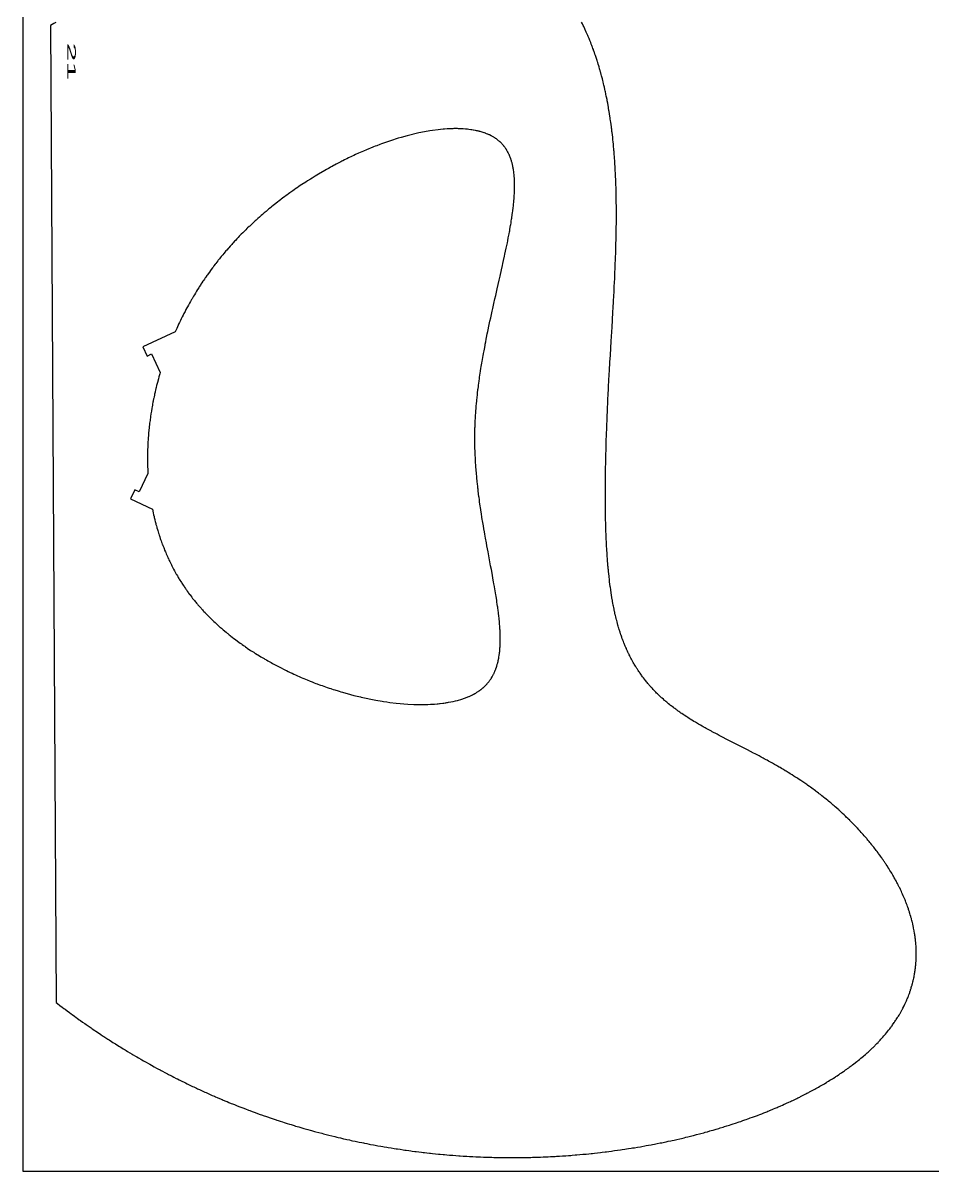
# Model space of a CAD drawing. Header units: metres. Extents: x 525 to 650, y -2 to 248.
# Drawn here: x 525.2 to 578.8, y -2.4 to 65.2 of the extents above; entities that cross this region are included whole.
import ezdxf

# ---------------------------------------------------------------- set-up
doc = ezdxf.new("R2010")
doc.units = ezdxf.units.M
doc.header["$MEASUREMENT"] = 0
doc.layers.add('1', color=7, linetype='Continuous', lineweight=0)
doc.styles.add('Style-ENGINEERING', font='ENGINEERING.shx')

msp = doc.modelspace()

# ---------------------------------------------------------------- linework, layer by layer
at = {"flags": 128}
for points in [[(650.1547, -2.443354), (650.1547, 247.556646), (525.1547, 247.556646), (525.1547, -2.443354), (650.1547, -2.443354)], [(527.086598, 65.254882), (526.980585, 65.191382), (526.768794, 65.063861), (527.119891, 7.484796)], [(527.119891, 7.484796), (527.190443, 7.430274), (527.331803, 7.32171), (527.473504, 7.213785), (527.568161, 7.14219), (527.631349, 7.094617), (527.757928, 6.999849), (527.900649, 6.893838), (527.995985, 6.823517), (528.059626, 6.776794), (528.18711, 6.683724), (528.282898, 6.614251), (528.346841, 6.568092), (528.474927, 6.476152), (528.53907, 6.430369), (528.667556, 6.33918), (528.79631, 6.248492), (528.882294, 6.18831), (528.939682, 6.148313), (529.054617, 6.068614), (529.163909, 5.993328), (529.236877, 5.943334), (529.383063, 5.843821), (529.456283, 5.794301), (529.602975, 5.695734), (529.750003, 5.597798), (529.848208, 5.532857), (529.913762, 5.489719), (530.045067, 5.403817), (530.156063, 5.331723), (530.230165, 5.283857), (530.37862, 5.188598), (530.452974, 5.141205), (530.601933, 5.046889), (530.751227, 4.953203), (530.850943, 4.891094), (530.917503, 4.849844), (531.050822, 4.767716), (531.169549, 4.695129), (531.228992, 4.658983), (531.318253, 4.604948), (531.452366, 4.524309), (531.586743, 4.444166), (531.654031, 4.404281), (531.788806, 4.324884), (531.856293, 4.285371), (531.957647, 4.226335), (532.093018, 4.148054), (532.160802, 4.1091), (532.262603, 4.050902), (532.415584, 3.964128), (532.551849, 3.887524), (532.620081, 3.849408), (532.722552, 3.792467), (532.876539, 3.70758), (533.030861, 3.623321), (533.108148, 3.581427), (533.230451, 3.515546), (533.291681, 3.482752), (533.383624, 3.433746), (533.52176, 3.360651), (533.660161, 3.288053), (533.729462, 3.251941), (533.868261, 3.18009), (533.937761, 3.144352), (534.042134, 3.090978), (534.181532, 3.020248), (534.25133, 2.985071), (534.356153, 2.932538), (534.513667, 2.854265), (534.653963, 2.78522), (534.724211, 2.750885), (534.829707, 2.699616), (534.988233, 2.62324), (535.147097, 2.547497), (535.226655, 2.509863), (535.368301, 2.44335), (535.439224, 2.410281), (535.545734, 2.360912), (535.705781, 2.287389), (535.866167, 2.2145), (535.946487, 2.178294), (536.107381, 2.106359), (536.187955, 2.070631), (536.308976, 2.017336), (536.436679, 1.961579), (536.500609, 1.933849), (536.596605, 1.892442), (536.740823, 1.830751), (536.88531, 1.769566), (536.957655, 1.739163), (537.102547, 1.678737), (537.175095, 1.648714), (537.284043, 1.603917), (537.429543, 1.544631), (537.502395, 1.515179), (537.6118, 1.471239), (537.776193, 1.405865), (537.922609, 1.348297), (537.995919, 1.319704), (538.106012, 1.277053), (538.271438, 1.213616), (538.437209, 1.150826), (538.520224, 1.119673), (538.655693, 1.069254), (538.723514, 1.044206), (538.825353, 1.006836), (538.978354, 0.951237), (539.131647, 0.896185), (539.208403, 0.868864), (539.362134, 0.814634), (539.43911, 0.787725), (539.554711, 0.74762), (539.709102, 0.694627), (539.786408, 0.668337), (539.902505, 0.629161), (540.076961, 0.57098), (540.112689, 0.559166), (540.180195, 0.536939), (540.315259, 0.492835), (540.450395, 0.449198), (540.540525, 0.420365), (540.720879, 0.363321), (540.856228, 0.32108), (540.9465, 0.293177), (541.127138, 0.237988), (541.217504, 0.210702), (541.39833, 0.156745), (541.579282, 0.103606), (541.699986, 0.068634), (541.780486, 0.045521), (541.941561, -0.000223), (542.069543, -0.036091), (542.154899, -0.059778), (542.325693, -0.106614), (542.411132, -0.129763), (542.582091, -0.175524), (542.753161, -0.22057), (542.867267, -0.250203), (542.943366, -0.269783), (543.095627, -0.30852), (543.181311, -0.330063), (543.352762, -0.372615), (543.524322, -0.414458), (543.638756, -0.441959), (543.715072, -0.460119), (543.867768, -0.496018), (544.039653, -0.535737), (544.154303, -0.561825), (544.230763, -0.579042), (544.383747, -0.61306), (544.498541, -0.638208), (544.575097, -0.6548), (544.728273, -0.687567), (544.804893, -0.703742), (544.958196, -0.735678), (545.111584, -0.76706), (545.21389, -0.787674), (545.282115, -0.801281), (545.418614, -0.828167), (545.548244, -0.853284), (545.634697, -0.869811), (545.807683, -0.902342), (545.894216, -0.918347), (546.067363, -0.949834), (546.240616, -0.980626), (546.356177, -1.000768), (546.433244, -1.014025), (546.587441, -1.040127), (546.674213, -1.054568), (546.847838, -1.082932), (547.021569, -1.110603), (547.137449, -1.128665), (547.214728, -1.140536), (547.36935, -1.163868), (547.543399, -1.189463), (547.65949, -1.206142), (547.736911, -1.217091), (547.891815, -1.238579), (548.008047, -1.254337), (548.085562, -1.264672), (548.240654, -1.284933), (548.318231, -1.294859), (548.473448, -1.314302), (548.628749, -1.3332), (548.732329, -1.345497), (548.801403, -1.35356), (548.9396, -1.369364), (549.095151, -1.38663), (549.172957, -1.395059), (549.289706, -1.407448), (549.464918, -1.425456), (549.640235, -1.442776), (549.727933, -1.451178), (549.903408, -1.467465), (549.991185, -1.475351), (550.1229, -1.486856), (550.279084, -1.49999), (550.357207, -1.506353), (550.357207, -1.506353), (550.474431, -1.515642), (550.650355, -1.529001), (550.826384, -1.541671), (550.914438, -1.547747), (551.090626, -1.559381), (551.17876, -1.56494), (551.31101, -1.572954), (551.467828, -1.581949), (551.546268, -1.586242), (551.663968, -1.592425), (551.840606, -1.601123), (552.017349, -1.609129), (552.105761, -1.612873), (552.282664, -1.619839), (552.371155, -1.623062), (552.503942, -1.627572), (552.681084, -1.632977), (552.769695, -1.635419), (552.902662, -1.638755), (553.102224, -1.643025), (553.301922, -1.646412), (553.401821, -1.647774), (553.601722, -1.649833), (553.701724, -1.650531), (553.85179, -1.65116), (554.051997, -1.651223), (554.152152, -1.65092), (554.302449, -1.650049), (554.452823, -1.648676), (554.528038, -1.647801), (554.546845, -1.647562), (554.720214, -1.644996), (554.835723, -1.642916), (554.912699, -1.641365), (555.066575, -1.637871), (555.181917, -1.634907), (555.258781, -1.632768), (555.412434, -1.628098), (555.489224, -1.625567), (555.642729, -1.620115), (555.796135, -1.614143), (555.898352, -1.609873), (555.966472, -1.606897), (556.102653, -1.60064), (556.235478, -1.594138), (556.323988, -1.589587), (556.500907, -1.579965), (556.589318, -1.574895), (556.766041, -1.564236), (556.942634, -1.552885), (557.060289, -1.544935), (557.138694, -1.539464), (557.295426, -1.528114), (557.427588, -1.518113), (557.515655, -1.51123), (557.691692, -1.496948), (557.779662, -1.489549), (557.955502, -1.474233), (558.131213, -1.458227), (558.24828, -1.447174), (558.326293, -1.439635), (558.482241, -1.424149), (558.638086, -1.408118), (558.71597, -1.399898), (558.832748, -1.387313), (559.007805, -1.36786), (559.182731, -1.347716), (559.270144, -1.337384), (559.444874, -1.316203), (559.532189, -1.305352), (559.663101, -1.288752), (559.81816, -1.268573), (559.895651, -1.258277), (560.011838, -1.242577), (560.186008, -1.218446), (560.360047, -1.193618), (560.447016, -1.180942), (560.620856, -1.155066), (560.707726, -1.141865), (560.837969, -1.121735), (560.992234, -1.097366), (561.069327, -1.084973), (561.184918, -1.066122), (561.358191, -1.037257), (561.53133, -1.007682), (561.617849, -0.992629), (561.790786, -0.961987), (561.877204, -0.946398), (562.006767, -0.92268), (562.160224, -0.894046), (562.236912, -0.879516), (562.351893, -0.857453), (562.524251, -0.823756), (562.696471, -0.789331), (562.782529, -0.771845), (562.954541, -0.736322), (563.040495, -0.718285), (563.16936, -0.690884), (563.321987, -0.657869), (563.398259, -0.641141), (563.512614, -0.615772), (563.684028, -0.577094), (563.855299, -0.537661), (563.940881, -0.51766), (564.111935, -0.477086), (564.197408, -0.456512), (564.32555, -0.425289), (564.477314, -0.387721), (564.553152, -0.368706), (564.666855, -0.339894), (564.837284, -0.296019), (565.007563, -0.251349), (565.092645, -0.228714), (565.262696, -0.18284), (565.347663, -0.159598), (565.475042, -0.124353), (565.625896, -0.081982), (565.701277, -0.060551), (565.814289, -0.028096), (565.983675, 0.021287), (566.1529, 0.071518), (566.237451, 0.096955), (566.406432, 0.148477), (566.49086, 0.174564), (566.617425, 0.214105), (566.786031, 0.267601), (566.870271, 0.294683), (566.996551, 0.335728), (567.122734, 0.377284), (567.185789, 0.398255), (567.297826, 0.435856), (567.353815, 0.454812), (567.437763, 0.483439), (567.5636, 0.526821), (567.689336, 0.570736), (567.752165, 0.592896), (567.863799, 0.632625), (567.919586, 0.652651), (568.003226, 0.682895), (568.1286, 0.728721), (568.253868, 0.775107), (568.316461, 0.798512), (568.42304, 0.838715), (568.4763, 0.858972), (568.556153, 0.889555), (568.675847, 0.935876), (568.795439, 0.982738), (568.855196, 1.006374), (568.974632, 1.05406), (569.034311, 1.078112), (569.12378, 1.114453), (569.141277, 1.1216), (569.290795, 1.183211), (569.36538, 1.21431), (569.47704, 1.261328), (569.588435, 1.308794), (569.644032, 1.332695), (569.755026, 1.380839), (569.810422, 1.405083), (569.893388, 1.441663), (570.003769, 1.490842), (570.058857, 1.515606), (570.141359, 1.552972), (570.264817, 1.609519), (570.372577, 1.659504), (570.426354, 1.684671), (570.506889, 1.722641), (570.627397, 1.780096), (570.747547, 1.838156), (570.807487, 1.867415), (570.913822, 1.919812), (570.96688, 1.946194), (571.04633, 1.986001), (571.165194, 2.046237), (571.283679, 2.107114), (571.342778, 2.137795), (571.447605, 2.192743), (571.499902, 2.220413), (571.578203, 2.262164), (571.695322, 2.325352), (571.812037, 2.389223), (571.870242, 2.421417), (571.973462, 2.479083), (572.024948, 2.508125), (572.102021, 2.551953), (572.217274, 2.618297), (572.332094, 2.685375), (572.389339, 2.719193), (572.490833, 2.779779), (572.541446, 2.810298), (572.617196, 2.856363), (572.692742, 2.902775), (572.730437, 2.926113), (572.805669, 2.973055), (572.843206, 2.99666), (572.899411, 3.032237), (572.999031, 3.095992), (573.048696, 3.128116), (573.048696, 3.128116), (573.123007, 3.176616), (573.197093, 3.225496), (573.234051, 3.250082), (573.307793, 3.299544), (573.344576, 3.324423), (573.399641, 3.361929), (573.497204, 3.429166), (573.545823, 3.463057), (573.618548, 3.514241), (573.691023, 3.565848), (573.727165, 3.591812), (573.799258, 3.644065), (573.835207, 3.670356), (573.889008, 3.71), (573.952579, 3.757312), (573.984285, 3.781102), (574.031744, 3.816958), (574.102703, 3.871128), (574.173383, 3.925771), (574.208617, 3.953271), (574.278871, 4.008636), (574.313888, 4.036502), (574.366278, 4.078534), (574.434906, 4.134229), (574.46911, 4.162262), (574.520276, 4.204547), (574.596709, 4.268513), (574.672752, 4.333137), (574.710625, 4.3657), (574.786071, 4.431335), (574.82364, 4.464411), (574.879802, 4.514353), (574.886904, 4.520711), (574.939106, 4.567755), (574.965093, 4.591376), (575.003929, 4.626933), (575.061854, 4.680551), (575.119383, 4.734514), (575.147997, 4.761626), (575.204921, 4.816111), (575.233231, 4.843486), (575.275503, 4.884716), (575.332389, 4.940883), (575.36067, 4.969106), (575.402888, 5.011619), (575.465752, 5.075788), (575.528053, 5.140445), (575.55899, 5.172958), (575.620433, 5.238359), (575.650937, 5.271248), (575.696418, 5.320819), (575.749891, 5.379943), (575.77645, 5.409659), (575.816066, 5.454426), (575.874981, 5.522016), (575.933279, 5.590142), (575.962193, 5.624408), (576.019547, 5.693351), (576.047985, 5.72803), (576.09034, 5.780311), (576.146241, 5.850512), (576.173945, 5.885827), (576.215188, 5.939071), (576.256051, 5.992643), (576.27634, 6.019553), (576.327008, 6.087698), (576.35211, 6.121972), (576.38947, 6.173637), (576.426473, 6.225611), (576.44484, 6.251714), (576.481302, 6.304157), (576.499396, 6.330498), (576.526363, 6.370158), (576.561995, 6.42332), (576.579671, 6.450022), (576.606006, 6.49023), (576.645108, 6.55089), (576.682156, 6.609471), (576.70047, 6.638846), (576.727679, 6.683014), (576.7679, 6.749507), (576.807405, 6.816288), (576.826889, 6.849787), (576.865316, 6.917004), (576.884258, 6.950723), (576.91233, 7.001437), (576.949122, 7.069315), (576.967244, 7.103365), (576.994082, 7.154578), (577.020505, 7.205959), (577.033561, 7.231713), (577.067866, 7.300595), (577.084739, 7.335149), (577.109699, 7.387121), (577.134237, 7.439263), (577.146347, 7.465399), (577.17025, 7.517798), (577.182041, 7.544062), (577.199529, 7.583538), (577.223205, 7.638031), (577.234871, 7.665346), (577.252156, 7.706406), (577.277597, 7.768193), (577.302453, 7.830215), (577.314661, 7.861315), (577.343009, 7.935272), (577.356871, 7.972377), (577.377272, 8.028192), (577.397201, 8.084197), (577.406988, 8.112272), (577.426205, 8.168565), (577.435635, 8.196783), (577.449555, 8.239202), (577.467696, 8.29593), (577.476585, 8.324367), (577.489693, 8.367114), (577.508843, 8.431441), (577.52467, 8.486435), (577.532415, 8.513999), (577.543822, 8.555432), (577.560454, 8.617773), (577.576512, 8.680347), (577.584324, 8.711721), (577.599513, 8.774645), (577.606889, 8.806196), (577.61768, 8.853632), (577.631555, 8.917087), (577.638271, 8.948904), (577.648069, 8.996741), (577.66214, 9.068749), (577.673554, 9.130456), (577.680836, 9.171598), (577.685545, 9.199029), (577.694617, 9.253894), (577.701118, 9.295048), (577.705309, 9.322486), (577.713346, 9.377366), (577.717193, 9.404808), (577.724547, 9.459698), (577.731448, 9.514595), (577.735798, 9.551196), (577.743898, 9.624406), (577.750616, 9.691421), (577.754727, 9.736103), (577.757304, 9.765894), (577.762069, 9.82548), (577.765303, 9.870174), (577.767298, 9.899972), (577.770902, 9.959574), (577.772512, 9.989378), (577.775349, 10.04899), (577.777678, 10.10861), (577.778949, 10.14836), (577.780819, 10.22787), (577.781704, 10.294966), (577.781943, 10.339702), (577.781947, 10.369528), (577.781583, 10.429184), (577.780986, 10.473932), (577.780434, 10.503765), (577.778962, 10.563437), (577.778043, 10.593276), (577.775839, 10.652958), (577.773149, 10.712647), (577.771087, 10.752443), (577.766321, 10.832044), (577.761323, 10.903416), (577.757613, 10.951002), (577.754971, 10.982728), (577.749285, 11.046186), (577.74467, 11.093785), (577.741426, 11.12552), (577.734539, 11.188995), (577.730896, 11.220736), (577.723212, 11.284223), (577.715, 11.347718), (577.709232, 11.390052), (577.705258, 11.418277), (577.696997, 11.474732), (577.694137, 11.493644), (577.684624, 11.554487), (577.67803, 11.594966), (577.664245, 11.675723), (577.657056, 11.716003), (577.642093, 11.796367), (577.626358, 11.876473), (577.615444, 11.929736), (577.607981, 11.965182), (577.592611, 12.035926), (577.585256, 12.068791), (577.570167, 12.134396), (577.554578, 12.199834), (577.54391, 12.243368), (577.536677, 12.272349), (577.52192, 12.330216), (577.504861, 12.395163), (577.493222, 12.438372), (577.469306, 12.524577), (577.469306, 12.524577), (577.457034, 12.567575), (577.431864, 12.653362), (577.405872, 12.738874), (577.388092, 12.795731), (577.376039, 12.833569), (577.351459, 12.909087), (577.330233, 12.972643), (577.315837, 13.014931), (577.286459, 13.099313), (577.271479, 13.141406), (577.240945, 13.225402), (577.20965, 13.309143), (577.188368, 13.364831), (577.173996, 13.401895), (577.144812, 13.475876), (577.119736, 13.538146), (577.10279, 13.579583), (577.068354, 13.662276), (577.050866, 13.703533), (577.015353, 13.785866), (576.979131, 13.867962), (576.954592, 13.922562), (576.93806, 13.958905), (576.904585, 14.031452), (576.884917, 14.073452), (576.845035, 14.15727), (576.804429, 14.240846), (576.77696, 14.29643), (576.75847, 14.333428), (576.721071, 14.407285), (576.712387, 14.424252), (576.688132, 14.471291), (576.671856, 14.502571), (576.639053, 14.564941), (576.622526, 14.596033), (576.589225, 14.65803), (576.555597, 14.719783), (576.532999, 14.760816), (576.487376, 14.842564), (576.437471, 14.93038), (576.403843, 14.988655), (576.381266, 15.027386), (576.335737, 15.104569), (576.301265, 15.162213), (576.27813, 15.200527), (576.231496, 15.276883), (576.207998, 15.314925), (576.160644, 15.390741), (576.112817, 15.466203), (576.080672, 15.516317), (576.059127, 15.54964), (576.015765, 15.616082), (575.978898, 15.671932), (575.954179, 15.70906), (575.904402, 15.783063), (575.879347, 15.819938), (575.828903, 15.893442), (575.778021, 15.966616), (575.743857, 16.015218), (575.720975, 16.04754), (575.674956, 16.111992), (575.635866, 16.166178), (575.609673, 16.202203), (575.556973, 16.274016), (575.530466, 16.309805), (575.47714, 16.381151), (575.423402, 16.452187), (575.387349, 16.499375), (575.314702, 16.593344), (575.273524, 16.645967), (575.245947, 16.680955), (575.190494, 16.750707), (575.162619, 16.785472), (575.106574, 16.854781), (575.050137, 16.923797), (575.012296, 16.969645), (574.936098, 17.060957), (574.892937, 17.112095), (574.864044, 17.146097), (574.805971, 17.213888), (574.776793, 17.247677), (574.718152, 17.315043), (574.659136, 17.382128), (574.619584, 17.426695), (574.539983, 17.515458), (574.472307, 17.589968), (574.426931, 17.639447), (574.396565, 17.672347), (574.335559, 17.737942), (574.285242, 17.791546), (574.251561, 17.827181), (574.183873, 17.898205), (574.149866, 17.933595), (574.081528, 18.004132), (574.012759, 18.074346), (573.966673, 18.120975), (573.935843, 18.151982), (573.87393, 18.213805), (573.860454, 18.227184), (573.794403, 18.292358), (573.750218, 18.335593), (573.661487, 18.421547), (573.616941, 18.464268), (573.527492, 18.549202), (573.437567, 18.633461), (573.377356, 18.689261), (573.337099, 18.726296), (573.256308, 18.799972), (573.20655, 18.844923), (573.173301, 18.874781), (573.106619, 18.934237), (573.073186, 18.963834), (573.006137, 19.022768), (572.938845, 19.081355), (572.893849, 19.120222), (572.803533, 19.197495), (572.739772, 19.251462), (572.697147, 19.287272), (572.611613, 19.358489), (572.568704, 19.393896), (572.482604, 19.464308), (572.396126, 19.534183), (572.338265, 19.580468), (572.299597, 19.611192), (572.222038, 19.672322), (572.130038, 19.743987), (572.068475, 19.791438), (572.027333, 19.822928), (571.944807, 19.885565), (571.882703, 19.932246), (571.841201, 19.963226), (571.757963, 20.024851), (571.716226, 20.055497), (571.632521, 20.116459), (571.54851, 20.176984), (571.492333, 20.217094), (571.454807, 20.243727), (571.379577, 20.296742), (571.325024, 20.334875), (571.21555, 20.410619), (571.105595, 20.485679), (571.032027, 20.535343), (570.982866, 20.568286), (570.884266, 20.633781), (570.800789, 20.688639), (570.744995, 20.725008), (570.633069, 20.797264), (570.576938, 20.833155), (570.464347, 20.904466), (570.351321, 20.975159), (570.275733, 21.021949), (570.225236, 21.052994), (570.123994, 21.114732), (570.066902, 21.149255), (569.952415, 21.21787), (569.837531, 21.285922), (569.760729, 21.330986), (569.709434, 21.360897), (569.606627, 21.420407), (569.548672, 21.453704), (569.432499, 21.519922), (569.315987, 21.585659), (569.238131, 21.629225), (569.186149, 21.658157), (569.082001, 21.715763), (568.993944, 21.764107), (568.935149, 21.796209), (568.817353, 21.86012), (568.758356, 21.891935), (568.640174, 21.955297), (568.521756, 22.018322), (568.442687, 22.060162), (568.284273, 22.143452), (568.195019, 22.190089), (568.016241, 22.28295), (567.837154, 22.375343), (567.717623, 22.436725), (567.47831, 22.559108), (566.939359, 22.833712), (566.699994, 22.956016), (566.580434, 23.017355), (566.401314, 23.109696), (566.242372, 23.192199), (566.163019, 23.233628), (566.044155, 23.296026), (565.925515, 23.358763), (565.866285, 23.39027), (565.761152, 23.446531), (565.708668, 23.474788), (565.630053, 23.51734), (565.512394, 23.581571), (565.395074, 23.646319), (565.336551, 23.6789), (565.219792, 23.7445), (565.161564, 23.777531), (565.07442, 23.82738), (564.987526, 23.877607), (564.944176, 23.902869), (564.944176, 23.902869), (564.828907, 23.970737), (564.77146, 24.004956), (564.685534, 24.056656), (564.599913, 24.108821), (564.55722, 24.135084), (564.456351, 24.197833), (564.406093, 24.229477), (564.330936, 24.277292), (564.256063, 24.325539), (564.218735, 24.349829), (564.144304, 24.398749), (564.107202, 24.423383), (564.051697, 24.460556), (563.964349, 24.519855), (563.920848, 24.549767), (563.855816, 24.59497), (563.791055, 24.640585), (563.758779, 24.66355), (563.694436, 24.709801), (563.662371, 24.73309), (563.614411, 24.76823), (563.550723, 24.815478), (563.518992, 24.839273), (563.471538, 24.875184), (563.400685, 24.929548), (563.33804, 24.978384), (563.306839, 25.002986), (563.260191, 25.040123), (563.190569, 25.096362), (563.121377, 25.153254), (563.086944, 25.181949), (563.026005, 25.23338), (562.995669, 25.259298), (562.950333, 25.298432), (562.882716, 25.35772), (562.815568, 25.417724), (562.782173, 25.447998), (562.715749, 25.509102), (562.682721, 25.539934), (562.633412, 25.586538), (562.589821, 25.628327), (562.56811, 25.64935), (562.535651, 25.681048), (562.487205, 25.728965), (562.439055, 25.777331), (562.415092, 25.801684), (562.355074, 25.863526), (562.325246, 25.894722), (562.280733, 25.941865), (562.236497, 25.98943), (562.214485, 26.013373), (562.170671, 26.06158), (562.14887, 26.085845), (562.116304, 26.122449), (562.073135, 26.171638), (562.051659, 26.196399), (562.019584, 26.23375), (561.971782, 26.290251), (561.965484, 26.297773), (561.924439, 26.347232), (561.89732, 26.380343), (561.843667, 26.446894), (561.817132, 26.480334), (561.764643, 26.547543), (561.712928, 26.615187), (561.678879, 26.660525), (561.656369, 26.690857), (561.611804, 26.751778), (561.591611, 26.77977), (561.551603, 26.835969), (561.512099, 26.892451), (561.48604, 26.930262), (561.468791, 26.95554), (561.434588, 27.006261), (561.396578, 27.063586), (561.371512, 27.101957), (561.354922, 27.127607), (561.322035, 27.17907), (561.297622, 27.21781), (561.281467, 27.243704), (561.249444, 27.295655), (561.233576, 27.321711), (561.202125, 27.373985), (561.171053, 27.426472), (561.150547, 27.461582), (561.110037, 27.532083), (561.087542, 27.571905), (561.072662, 27.598518), (561.043178, 27.651902), (561.028575, 27.678672), (560.999645, 27.732368), (560.971081, 27.78627), (560.952241, 27.822319), (560.915045, 27.89469), (560.901262, 27.921923), (560.873966, 27.97654), (560.847027, 28.031359), (560.829266, 28.068017), (560.794217, 28.141599), (560.768342, 28.197018), (560.751286, 28.234074), (560.71764, 28.308448), (560.701049, 28.345766), (560.668327, 28.420661), (560.636215, 28.4959), (560.615144, 28.546249), (560.601245, 28.5799), (560.573803, 28.647401), (560.558146, 28.686568), (560.527302, 28.765166), (560.497083, 28.844117), (560.477281, 28.896946), (560.464232, 28.932251), (560.438498, 29.003067), (560.435193, 29.012279), (560.409083, 29.08603), (560.392, 29.135248), (560.380754, 29.168082), (560.3586, 29.233804), (560.342279, 29.28314), (560.331537, 29.316053), (560.310381, 29.38193), (560.299967, 29.414894), (560.279461, 29.480873), (560.259381, 29.546918), (560.246228, 29.590984), (560.220476, 29.679204), (560.206311, 29.728878), (560.178655, 29.828331), (560.151875, 29.927921), (560.134494, 29.994388), (560.123111, 30.038731), (560.100825, 30.127493), (560.076496, 30.227466), (560.060702, 30.294182), (560.050357, 30.338687), (560.030099, 30.427766), (560.015277, 30.494633), (560.005568, 30.539239), (559.986557, 30.628513), (559.977252, 30.673181), (559.959033, 30.762578), (559.941322, 30.852056), (559.929792, 30.91175), (559.907375, 31.03124), (559.889108, 31.132161), (559.877251, 31.199492), (559.869485, 31.244401), (559.854283, 31.334271), (559.843163, 31.401717), (559.835882, 31.446701), (559.82163, 31.536719), (559.814657, 31.581752), (559.801011, 31.671865), (559.787756, 31.762038), (559.779133, 31.822188), (559.762383, 31.942564), (559.753247, 32.01032), (559.735571, 32.145925), (559.718672, 32.281653), (559.707824, 32.372203), (559.700774, 32.432598), (559.687097, 32.553454), (559.679648, 32.621474), (559.665261, 32.757594), (559.65154, 32.893818), (559.642751, 32.98469), (559.637048, 33.045295), (559.626007, 33.166564), (559.620006, 33.23481), (559.608447, 33.371372), (559.597462, 33.508024), (559.590449, 33.599174), (559.585909, 33.659961), (559.577146, 33.781586), (559.572398, 33.850028), (559.563287, 33.986972), (559.554675, 34.123995), (559.549204, 34.215386), (559.53889, 34.398265), (559.530172, 34.56554), (559.524724, 34.677113), (559.52125, 34.751519), (559.514672, 34.900391), (559.509882, 35.016369), (559.506848, 35.093688), (559.501151, 35.248328), (559.498485, 35.325649), (559.493508, 35.480291), (559.488991, 35.634934), (559.486229, 35.738029), (559.48128, 35.944221), (559.47707, 36.150412), (559.474659, 36.287873), (559.473222, 36.379514), (559.470747, 36.562795), (559.468576, 36.768987), (559.467477, 36.906448), (559.467477, 36.906448), (559.466895, 36.998089), (559.466082, 37.181372), (559.465825, 37.284468), (559.465731, 37.490661), (559.46618, 37.696855), (559.466772, 37.834318), (559.468629, 38.109243), (559.46955, 38.212341), (559.471747, 38.418536), (559.474403, 38.624731), (559.476422, 38.762194), (559.481034, 39.037122), (559.484978, 39.243318), (559.48783, 39.380782), (559.494051, 39.65571), (559.497412, 39.793175), (559.504621, 40.068104), (559.512457, 40.343034), (559.518017, 40.526321), (559.521869, 40.648512), (559.529911, 40.892895), (559.534629, 41.03036), (559.54447, 41.305291), (559.554839, 41.580222), (559.562036, 41.76351), (559.577092, 42.130086), (559.582959, 42.267552), (559.595045, 42.542485), (559.607591, 42.817418), (559.616206, 43.000707), (559.634024, 43.367285), (559.64701, 43.625035), (559.655875, 43.796869), (559.674095, 44.140536), (559.693902, 44.501388), (559.707445, 44.741956), (559.735194, 45.223093), (559.759517, 45.635496), (559.808998, 46.460302), (559.858566, 47.285109), (559.883008, 47.697512), (559.911415, 48.186286), (559.925318, 48.430672), (559.94571, 48.797252), (559.965457, 49.163831), (559.975055, 49.34712), (559.993639, 49.713699), (560.002598, 49.896988), (560.015584, 50.171921), (560.02664, 50.416306), (560.031985, 50.538498), (560.039765, 50.721786), (560.050868, 50.996718), (560.061252, 51.271649), (560.06616, 51.409115), (560.074395, 51.653498), (560.078268, 51.775689), (560.083761, 51.958976), (560.088859, 52.142262), (560.091256, 52.233905), (560.095736, 52.417191), (560.097816, 52.508834), (560.10073, 52.646298), (560.105282, 52.890679), (560.107248, 53.012868), (560.109794, 53.196153), (560.111843, 53.379437), (560.112676, 53.47108), (560.11395, 53.654363), (560.114387, 53.746005), (560.114786, 53.883468), (560.114853, 54.046386), (560.114717, 54.127845), (560.114298, 54.250033), (560.113173, 54.433315), (560.111437, 54.616597), (560.110334, 54.708238), (560.107647, 54.891519), (560.106058, 54.983159), (560.103363, 55.12062), (560.099173, 55.3039), (560.096816, 55.39554), (560.092949, 55.533), (560.088673, 55.670459), (560.08638, 55.739188), (560.079748, 55.922467), (560.076144, 56.014106), (560.070373, 56.151564), (560.064154, 56.289022), (560.060873, 56.357751), (560.051558, 56.541028), (560.046585, 56.632666), (560.038724, 56.770123), (560.030371, 56.90758), (560.026007, 56.976308), (560.015155, 57.139219), (560.009456, 57.220674), (560.000563, 57.342857), (559.991247, 57.465039), (559.986428, 57.52613), (559.976465, 57.648312), (559.971319, 57.709403), (559.963391, 57.801039), (559.952427, 57.92322), (559.946774, 57.984311), (559.938078, 58.075947), (559.924542, 58.2134), (559.912006, 58.33558), (559.905558, 58.39667), (559.895657, 58.488305), (559.880286, 58.625757), (559.864282, 58.763208), (559.856039, 58.831934), (559.840982, 58.954112), (559.833258, 59.015201), (559.821424, 59.106835), (559.803109, 59.244285), (559.784106, 59.381734), (559.774343, 59.450459), (559.756547, 59.572635), (559.747437, 59.633723), (559.733502, 59.725356), (559.711984, 59.862803), (559.689717, 60.00025), (559.678297, 60.068973), (559.657078, 60.193693), (559.646226, 60.256052), (559.629641, 60.349592), (559.604061, 60.4899), (559.577624, 60.630208), (559.564077, 60.700362), (559.536318, 60.84067), (559.522101, 60.910824), (559.500348, 61.016055), (559.496296, 61.035383), (559.471395, 61.152356), (559.458715, 61.210765), (559.439406, 61.298279), (559.409785, 61.429326), (559.379363, 61.5601), (559.363849, 61.625383), (559.332205, 61.75574), (559.316073, 61.820812), (559.291482, 61.918287), (559.260412, 62.038612), (559.244602, 62.09868), (559.220538, 62.188664), (559.196052, 62.278503), (559.183649, 62.323369), (559.158522, 62.41299), (559.145796, 62.457745), (559.126503, 62.524808), (559.091595, 62.643823), (559.073844, 62.70323), (559.046845, 62.792213), (559.019394, 62.881041), (559.005496, 62.925397), (558.977356, 63.01399), (558.963112, 63.058227), (558.941527, 63.124509), (558.902497, 63.242118), (558.882665, 63.300815), (558.852514, 63.388723), (558.821877, 63.476464), (558.806375, 63.520273), (558.774998, 63.607762), (558.759123, 63.651443), (558.735074, 63.716884), (558.706203, 63.794318), (558.691617, 63.832984), (558.669546, 63.890917), (558.636008, 63.977669), (558.601947, 64.064243), (558.584718, 64.107463), (558.549861, 64.193765), (558.532232, 64.236848), (558.505533, 64.301385), (558.473494, 64.377739), (558.457312, 64.41586), (558.432833, 64.472972), (558.395649, 64.558481), (558.357903, 64.643798), (558.338816, 64.686383), (558.300212, 64.771407), (558.280693, 64.813845), (558.251141, 64.877409), (558.210387, 64.963745), (558.189778, 65.006834), (558.158573, 65.071368), (558.1111, 65.167944), (558.062822, 65.264246)], [(534.121654, 47.025818), (532.208373, 46.13364), (532.461944, 45.589856), (532.733836, 45.716641), (533.240978, 44.629072), (533.215668, 44.542398), (533.199028, 44.484578), (533.166312, 44.368848), (533.134347, 44.253004), (533.072681, 44.020999), (533.042981, 43.90485), (533.028416, 43.846741), (532.999854, 43.730458), (532.985858, 43.672285), (532.965221, 43.584989), (532.945013, 43.497652), (532.93507, 43.453968), (532.90908, 43.337433), (532.896373, 43.279141), (532.87767, 43.191676), (532.8594, 43.10418), (532.850426, 43.060421), (532.832805, 42.972884), (532.824156, 42.929106), (532.811387, 42.863427), (532.789289, 42.746636), (532.778529, 42.688228), (532.762754, 42.600601), (532.747414, 42.51296), (532.739908, 42.469135), (532.725223, 42.381478), (532.718045, 42.337645), (532.707484, 42.271894), (532.693785, 42.18422), (532.6871, 42.140383), (532.677279, 42.074625), (532.663012, 41.975989), (532.646824, 41.859093), (532.639025, 41.800649), (532.627694, 41.712989), (532.616806, 41.625339), (532.611529, 41.581519), (532.601306, 41.493889), (532.596361, 41.45008), (532.589152, 41.384375), (532.57993, 41.296785), (532.575486, 41.252999), (532.569029, 41.18733), (532.559814, 41.088852), (532.552099, 41.001346), (532.548409, 40.957605), (532.543084, 40.892006), (532.535571, 40.793645), (532.528626, 40.695328), (532.525367, 40.646188), (532.518212, 40.529759), (532.514936, 40.471573), (532.510397, 40.384332), (532.506311, 40.297138), (532.504438, 40.25356), (532.501032, 40.166441), (532.4995, 40.122902), (532.497414, 40.057618), (532.49503, 39.970624), (532.494009, 39.927148), (532.492692, 39.861963), (532.491197, 39.764252), (532.490354, 39.677465), (532.490104, 39.634097), (532.489944, 39.569077), (532.490187, 39.471622), (532.491012, 39.374258), (532.491642, 39.325612), (532.493123, 39.239191), (532.494036, 39.19601), (532.495622, 39.131277), (532.498489, 39.034264), (532.50194, 38.937359), (532.503886, 38.888948), (532.508218, 38.792212), (532.510604, 38.743887), (532.514459, 38.671456), (532.007317, 37.583886), (531.735425, 37.710672), (531.481854, 37.166887), (532.780976, 36.561096), (532.826511, 36.343422), (532.85054, 36.235009), (532.875414, 36.126885), (532.888167, 36.072933), (532.914309, 35.965255), (532.927697, 35.91153), (532.948178, 35.831085), (532.976228, 35.724098), (532.990573, 35.670723), (533.012488, 35.590811), (533.034883, 35.51108), (533.046261, 35.471284), (533.077189, 35.365388), (533.092974, 35.312566), (533.117053, 35.233491), (533.141614, 35.154609), (533.154076, 35.115241), (533.179362, 35.036652), (533.192187, 34.997432), (533.21165, 34.938695), (533.246926, 34.834556), (533.264888, 34.782622), (533.292236, 34.704894), (533.32007, 34.627374), (533.33417, 34.588693), (533.362735, 34.511491), (533.377201, 34.47297), (533.399129, 34.41529), (533.428794, 34.338573), (533.44381, 34.300298), (533.466564, 34.242988), (533.501212, 34.157258), (533.543082, 34.056023), (533.564345, 34.005557), (533.596649, 33.930051), (533.629447, 33.854777), (533.646031, 33.817228), (533.679569, 33.742308), (533.696524, 33.704937), (533.722188, 33.648993), (533.75684, 33.574613), (533.774352, 33.537514), (533.800853, 33.481981), (533.841128, 33.398942), (533.877457, 33.325394), (533.895809, 33.288715), (533.923569, 33.233814), (533.965736, 33.151733), (534.008536, 33.069977), (534.030173, 33.029222), (534.082095, 32.93295), (534.10839, 32.88499), (534.14825, 32.813272), (534.188614, 32.741823), (534.208984, 32.7062), (534.250103, 32.635158), (534.270851, 32.59974), (534.30221, 32.546742), (534.344464, 32.476321), (534.365781, 32.441216), (534.397993, 32.388689), (534.446845, 32.310198), (534.490808, 32.240731), (534.512979, 32.206106), (534.546475, 32.154303), (534.597256, 32.076906), (534.64868, 31.99988), (534.674635, 31.961508), (534.721174, 31.893523), (534.744636, 31.859642), (534.780068, 31.808963), (534.833755, 31.733264), (534.888091, 31.657952), (534.915503, 31.620442), (534.970813, 31.545716), (534.998713, 31.508501), (535.040867, 31.452864), (535.093112, 31.384876), (535.128247, 31.339739), (535.151805, 31.309731), (535.199241, 31.249917), (535.235096, 31.205233), (535.259132, 31.175527), (535.307519, 31.116317), (535.331868, 31.086812), (535.380879, 31.028006), (535.4303, 30.969469), (535.463475, 30.930593), (535.530364, 30.853203), (535.568303, 30.809882), (535.59372, 30.781086), (535.644851, 30.723697), (535.670565, 30.695104), (535.722284, 30.638121), (535.774391, 30.581409), (535.809343, 30.543753), (535.879754, 30.468801), (535.906331, 30.440819), (535.959768, 30.385059), (536.013576, 30.329571), (536.049652, 30.292731), (536.122293, 30.219415), (536.177195, 30.164747), (536.213996, 30.128453), (536.28807, 30.056231), (536.325341, 30.020303), (536.400347, 29.948812), (536.475964, 29.87781), (536.628997, 29.737274), (536.672463, 29.698101), (536.701542, 29.672072), (536.759944, 29.620222), (536.789266, 29.5944), (536.789266, 29.5944), (536.84815, 29.542965), (536.907349, 29.491806), (536.94699, 29.457854), (537.026684, 29.39032), (537.05671, 29.365122), (537.116989, 29.314935), (537.177569, 29.265025), (537.21812, 29.231907), (537.299616, 29.166042), (537.361076, 29.116969), (537.402208, 29.084409), (537.484852, 29.019661), (537.52636, 28.987473), (537.609745, 28.923472), (537.693614, 28.859968), (537.862771, 28.73446), (537.958734, 28.664741), (538.023025, 28.618614), (538.066025, 28.588019), (538.152354, 28.527206), (538.217383, 28.481927), (538.260869, 28.451897), (538.348155, 28.392216), (538.391953, 28.362565), (538.479854, 28.30364), (538.568155, 28.245221), (538.745922, 28.1299), (538.812974, 28.087178), (538.857791, 28.058855), (538.947697, 28.00259), (538.992783, 27.974648), (539.08322, 27.919146), (539.173999, 27.864153), (539.356555, 27.755699), (539.402395, 27.728905), (539.49431, 27.675702), (539.58653, 27.62301), (539.771855, 27.519168), (539.864943, 27.468018), (540.051926, 27.367265), (540.239932, 27.268578), (540.618743, 27.077422), (540.672289, 27.051208), (540.77957, 26.999274), (540.887094, 26.948), (540.958905, 26.914184), (541.006834, 26.891804), (541.10282, 26.847436), (541.210999, 26.798147), (541.283227, 26.765657), (541.331426, 26.744162), (541.427929, 26.701564), (541.500395, 26.669961), (541.548747, 26.649056), (541.645542, 26.607643), (541.693984, 26.587134), (541.79095, 26.546512), (541.888021, 26.506419), (542.082439, 26.427821), (542.191941, 26.384541), (542.264992, 26.356061), (542.313713, 26.337241), (542.411197, 26.3), (542.484344, 26.272418), (542.533123, 26.254197), (542.630709, 26.218156), (542.679515, 26.200335), (542.777145, 26.165095), (542.874795, 26.130389), (543.070119, 26.062587), (543.143362, 26.037715), (543.192188, 26.021302), (543.289826, 25.988879), (543.338636, 25.972869), (543.436234, 25.941254), (543.533795, 25.910178), (543.728771, 25.849649), (543.777479, 25.834855), (543.874843, 25.805673), (543.972133, 25.777034), (544.166455, 25.721387), (544.26347, 25.69438), (544.457168, 25.642001), (544.650366, 25.59181), (545.034997, 25.498006), (545.08289, 25.486899), (545.17854, 25.465098), (545.274003, 25.443848), (545.464333, 25.403007), (545.559184, 25.383416), (545.748213, 25.345897), (545.936292, 25.3106), (546.309332, 25.246693), (546.401894, 25.232113), (546.58612, 25.204634), (546.769096, 25.179401), (547.131026, 25.135692), (547.836937, 25.075454), (548.179847, 25.059009), (548.515349, 25.051736), (548.680154, 25.051552), (549.003541, 25.058117), (549.161988, 25.064876), (549.318183, 25.07396), (549.395414, 25.079375), (549.548104, 25.091956), (549.623545, 25.099123), (549.698373, 25.106875), (549.735555, 25.11097), (549.882705, 25.128819), (549.955321, 25.138624), (550.027285, 25.149017), (550.063021, 25.154435), (550.133994, 25.165711), (550.169229, 25.171571), (550.221764, 25.180637), (550.495385, 25.234605), (550.627934, 25.265146), (550.757555, 25.298065), (550.821246, 25.315418), (550.946347, 25.351914), (551.007741, 25.371059), (551.068352, 25.390802), (551.098362, 25.400898), (551.216402, 25.442782), (551.274209, 25.464625), (551.331196, 25.487069), (551.35938, 25.498517), (551.415121, 25.521865), (551.442677, 25.533765), (551.483614, 25.551898), (551.59043, 25.601915), (551.64254, 25.627831), (551.693773, 25.654352), (551.719059, 25.66784), (551.768962, 25.695272), (551.793578, 25.709216), (551.830078, 25.730416), (551.877951, 25.759216), (551.901545, 25.773844), (551.936503, 25.796072), (551.97094, 25.818643), (551.987962, 25.830058), (552.025782, 25.856054), (552.050627, 25.873625), (552.067027, 25.885446), (552.099439, 25.909343), (552.123409, 25.927489), (552.139228, 25.939693), (552.170483, 25.964353), (552.185918, 25.97681), (552.216409, 26.001976), (552.246395, 26.027479), (552.266107, 26.044666), (552.304864, 26.079486), (552.326277, 26.099332), (552.340398, 26.112667), (552.368271, 26.139584), (552.382023, 26.153166), (552.409163, 26.180579), (552.435818, 26.208319), (552.45332, 26.226995), (552.487685, 26.264782), (552.500353, 26.279101), (552.525335, 26.307984), (552.549845, 26.33719), (552.565924, 26.356839), (552.597463, 26.396568), (552.620576, 26.426739), (552.63573, 26.44703), (552.665428, 26.488037), (552.679975, 26.508752), (552.708467, 26.550605), (552.736163, 26.593017), (552.789198, 26.679512), (552.803553, 26.704238), (552.812988, 26.720819), (552.831535, 26.754212), (552.840647, 26.771025), (552.858551, 26.804881), (552.876032, 26.839043), (552.887451, 26.861988), (552.909731, 26.908284), (552.917896, 26.925785), (552.933914, 26.961012), (552.949522, 26.996542), (552.959701, 27.020396), (552.979518, 27.068503), (552.993912, 27.104932), (553.003286, 27.129384), (553.021506, 27.178682), (553.030353, 27.203529), (553.047528, 27.253614), (553.064015, 27.304221), (553.094955, 27.406989), (553.100458, 27.426488), (553.111184, 27.465701), (553.121539, 27.505202), (553.121539, 27.505202), (553.128239, 27.531694), (553.141151, 27.585061), (553.150413, 27.625417), (553.156389, 27.652479), (553.167866, 27.706978), (553.173369, 27.734415), (553.183908, 27.789663), (553.193832, 27.845407), (553.211861, 27.95837), (553.218005, 28.001236), (553.221917, 28.029965), (553.229303, 28.087787), (553.232779, 28.116878), (553.239299, 28.175422), (553.245251, 28.234445), (553.255481, 28.353915), (553.257694, 28.384078), (553.261715, 28.444755), (553.265199, 28.505899), (553.270588, 28.629578), (553.272507, 28.692107), (553.274829, 28.818535), (553.275178, 28.946769), (553.27018, 29.208575), (553.267455, 29.283474), (553.265327, 29.333711), (553.26377, 29.367337), (553.260334, 29.434913), (553.257476, 29.485875), (553.251051, 29.588517), (553.243702, 29.692109), (553.238301, 29.761694), (553.234481, 29.808315), (553.226325, 29.902108), (553.221441, 29.955187), (553.211044, 30.062035), (553.19983, 30.169794), (553.191912, 30.242135), (553.186442, 30.290584), (553.175048, 30.38801), (553.161527, 30.49845), (553.152112, 30.572564), (553.14566, 30.622189), (553.132347, 30.721951), (553.122012, 30.797218), (553.11496, 30.847608), (553.100474, 30.948889), (553.077824, 31.102057), (553.062134, 31.20499), (553.029416, 31.412801), (553.010268, 31.53082), (552.997221, 31.609944), (552.97048, 31.769246), (552.956801, 31.84942), (552.928861, 32.0108), (552.900193, 32.173539), (552.880704, 32.282777), (552.840898, 32.503014), (552.810386, 32.669709), (552.747913, 33.006912), (552.705375, 33.234473), (552.61877, 33.695999), (552.553007, 34.047556), (552.487056, 34.403573), (552.454151, 34.583202), (552.405043, 34.854615), (552.361779, 35.097805), (552.340329, 35.220066), (552.308426, 35.404276), (552.276901, 35.589446), (552.261299, 35.682386), (552.230449, 35.868961), (552.215216, 35.962592), (552.192626, 36.103459), (552.163027, 36.292054), (552.148467, 36.386678), (552.126947, 36.529013), (552.105831, 36.67182), (552.095433, 36.743398), (552.059373, 36.998819), (552.041907, 37.127059), (552.024839, 37.255644), (552.01646, 37.320063), (552.000022, 37.449154), (551.991967, 37.513823), (551.980096, 37.61098), (551.964673, 37.740803), (551.95714, 37.805834), (551.946069, 37.903526), (551.929992, 38.050389), (551.916251, 38.181255), (551.90958, 38.246799), (551.899829, 38.345252), (551.885792, 38.493235), (551.872483, 38.641574), (551.866109, 38.715874), (551.85525, 38.848174), (551.850052, 38.914424), (551.842551, 39.013921), (551.831978, 39.163438), (551.822241, 39.313272), (551.817693, 39.388306), (551.811969, 39.488468), (551.809255, 39.538599), (551.80537, 39.613858), (551.799968, 39.726882), (551.794242, 39.861043), (551.791658, 39.928206), (551.788138, 40.029053), (551.78505, 40.130018), (551.783671, 40.180544), (551.781245, 40.281683), (551.780201, 40.332294), (551.778847, 40.408264), (551.777445, 40.509653), (551.776919, 40.560387), (551.776349, 40.636539), (551.775997, 40.750875), (551.776197, 40.852614), (551.776481, 40.903521), (551.777138, 40.979926), (551.778651, 41.094634), (551.780806, 41.209459), (551.782127, 41.266914), (551.784416, 41.353148), (551.786145, 41.410671), (551.790086, 41.525795), (551.792295, 41.583394), (551.797184, 41.698663), (551.802693, 41.814021), (551.806706, 41.890973), (551.80953, 41.942295), (551.815533, 42.044983), (551.819115, 42.10277), (551.826718, 42.218395), (551.834896, 42.334084), (551.840663, 42.411242), (551.844646, 42.462694), (551.852941, 42.565628), (551.862788, 42.681472), (551.869651, 42.758723), (551.874358, 42.810233), (551.884082, 42.913273), (551.891643, 42.990567), (551.907443, 43.145187), (551.924127, 43.299836), (551.935729, 43.402946), (551.960054, 43.609169), (551.967158, 43.667167), (551.981705, 43.783154), (551.996695, 43.899127), (552.00693, 43.97643), (552.027966, 44.131002), (552.044227, 44.246894), (552.055292, 44.324133), (552.07795, 44.478554), (552.089536, 44.555732), (552.113209, 44.710014), (552.137531, 44.864185), (552.154093, 44.966898), (552.188024, 45.172142), (552.207564, 45.287475), (552.220768, 45.364314), (552.247582, 45.517863), (552.261188, 45.59457), (552.288783, 45.747839), (552.316868, 45.900905), (552.335852, 46.00283), (552.374417, 46.206372), (552.389074, 46.28259), (552.418693, 46.434836), (552.448697, 46.586816), (552.468903, 46.687981), (552.50977, 46.889924), (552.540792, 47.041024), (552.561637, 47.14158), (552.603689, 47.342249), (552.624883, 47.442353), (552.66757, 47.64208), (552.710612, 47.841138), (552.797537, 48.237119), (552.830352, 48.384835), (552.896207, 48.678919), (552.962206, 48.971111), (553.006193, 49.164801), (553.093891, 49.549383), (553.209597, 50.055967), (553.266631, 50.306431), (553.350789, 50.678376), (553.405776, 50.923723), (553.432884, 51.045584), (553.473019, 51.22733), (553.525462, 51.467658), (553.551189, 51.586943), (553.589113, 51.764745), (553.62619, 51.941166), (553.644393, 52.028848), (553.691779, 52.26091), (553.691779, 52.26091), (553.714811, 52.375964), (553.748487, 52.547296), (553.781066, 52.717101), (553.796927, 52.80142), (553.817616, 52.913231), (553.827759, 52.968871), (553.842715, 53.051995), (553.864556, 53.175918), (553.883356, 53.285293), (553.892533, 53.339702), (553.906016, 53.420965), (553.925588, 53.542061), (553.944356, 53.662188), (553.953432, 53.721883), (553.983986, 53.932116), (553.998228, 54.036034), (554.01176, 54.139141), (554.018253, 54.190386), (554.030687, 54.292257), (554.036623, 54.34288), (554.04517, 54.418419), (554.055888, 54.518395), (554.060953, 54.568062), (554.068175, 54.642158), (554.074942, 54.715764), (554.078152, 54.752383), (554.086142, 54.849425), (554.089822, 54.897613), (554.094941, 54.969474), (554.099573, 55.040828), (554.101705, 55.076314), (554.105595, 55.146898), (554.107352, 55.181997), (554.109749, 55.2344), (554.113296, 55.326835), (554.114724, 55.3727), (554.116425, 55.441055), (554.117594, 55.508875), (554.117976, 55.542583), (554.118333, 55.609592), (554.118305, 55.642892), (554.118004, 55.692586), (554.117112, 55.758361), (554.116454, 55.791042), (554.115201, 55.8398), (554.112714, 55.912348), (554.103858, 56.081448), (554.097837, 56.164468), (554.090731, 56.246456), (554.086766, 56.287059), (554.078004, 56.36748), (554.073201, 56.407294), (554.065466, 56.466518), (554.054149, 56.544547), (554.048056, 56.583158), (554.038367, 56.640565), (554.028013, 56.697359), (554.022584, 56.725525), (554.00728, 56.799874), (553.999172, 56.836633), (553.986436, 56.891247), (553.973003, 56.945229), (553.966024, 56.971982), (553.951534, 57.025008), (553.944022, 57.051281), (553.932418, 57.090388), (553.910783, 57.159011), (553.89948, 57.192887), (553.887849, 57.226473), (553.88191, 57.243156), (553.869785, 57.276302), (553.863598, 57.292765), (553.854161, 57.317321), (553.841285, 57.349803), (553.834722, 57.365933), (553.824717, 57.389988), (553.809353, 57.425756), (553.795332, 57.45723), (553.788193, 57.472855), (553.777323, 57.49615), (553.760653, 57.530773), (553.743541, 57.565012), (553.734819, 57.581986), (553.702902, 57.641554), (553.686411, 57.670875), (553.669561, 57.699887), (553.661002, 57.714276), (553.643611, 57.742821), (553.63478, 57.756976), (553.621362, 57.778062), (553.603151, 57.805901), (553.593908, 57.819703), (553.57987, 57.840257), (553.558422, 57.870753), (553.538962, 57.897523), (553.529091, 57.910788), (553.514109, 57.930535), (553.491237, 57.959817), (553.467885, 57.988692), (553.456028, 58.002975), (553.434649, 58.028114), (553.423816, 58.040562), (553.407384, 58.05908), (553.382327, 58.086512), (553.356777, 58.113528), (553.343816, 58.12688), (553.31752, 58.153269), (553.304185, 58.166306), (553.283946, 58.185664), (553.263423, 58.204784), (553.249585, 58.2174), (553.221532, 58.242314), (553.207319, 58.254613), (553.178521, 58.278897), (553.149229, 58.30276), (553.129429, 58.318436), (553.089177, 58.349231), (553.073861, 58.360587), (553.042865, 58.382986), (553.01139, 58.404969), (552.990141, 58.419392), (552.94701, 58.447686), (552.914112, 58.468422), (552.891919, 58.482016), (552.846913, 58.508653), (552.824102, 58.521696), (552.777865, 58.547232), (552.730817, 58.572037), (552.634313, 58.619459), (552.615865, 58.628027), (552.578637, 58.644856), (552.540968, 58.661278), (552.515613, 58.671999), (552.464322, 58.6929), (552.42535, 58.708103), (552.399131, 58.718012), (552.346124, 58.737293), (552.319338, 58.746664), (552.265207, 58.764869), (552.210335, 58.782358), (552.098397, 58.815198), (552.055675, 58.82678), (552.02697, 58.834279), (551.969028, 58.848747), (551.939793, 58.855715), (551.880797, 58.869123), (551.821108, 58.881827), (551.699677, 58.905127), (551.668897, 58.910514), (551.606835, 58.920765), (551.544111, 58.930318), (551.416706, 58.947339), (551.352038, 58.954811), (551.220807, 58.967682), (551.087095, 58.977803), (550.812455, 58.989845), (550.759917, 58.990892), (550.724712, 58.991378), (550.653876, 58.991844), (550.618247, 58.991824), (550.54657, 58.991279), (550.474342, 58.990062), (550.328257, 58.985618), (550.291402, 58.984089), (550.217296, 58.980532), (550.142671, 58.976311), (549.991887, 58.965879), (549.915742, 58.959673), (549.761982, 58.945286), (549.606308, 58.928278), (549.289444, 58.88645), (549.128365, 58.861655), (548.801193, 58.80437), (548.46771, 58.736907), (547.783598, 58.57186), (547.433866, 58.47448), (547.257277, 58.422121), (547.079613, 58.367333), (546.990396, 58.339032), (546.631122, 58.219818), (546.450139, 58.156628), (546.268334, 58.091067), (546.177141, 58.057401), (545.994207, 57.988307), (545.902481, 57.952881), (545.810591, 57.916873), (545.764587, 57.89865), (545.39525, 57.747658), (545.209803, 57.668708), (545.023911, 57.587474), (544.930815, 57.546003), (544.744361, 57.461365), (544.651017, 57.4182), (544.557603, 57.374473), (544.510872, 57.352399), (544.323811, 57.262709), (544.23021, 57.217029), (544.136572, 57.170794), (544.136572, 57.170794), (544.089741, 57.147469), (543.996059, 57.100406), (543.94921, 57.076668), (543.878929, 57.040803), (543.691489, 56.943656), (543.597769, 56.894264), (543.504059, 56.844328), (543.45721, 56.819157), (543.363528, 56.768408), (543.316696, 56.742832), (543.246463, 56.704214), (543.152851, 56.652254), (543.106061, 56.626072), (543.035897, 56.586549), (542.930707, 56.526702), (542.557376, 56.30847), (542.371206, 56.196192), (542.185442, 56.081823), (542.092729, 56.023858), (541.907678, 55.906377), (541.815353, 55.846863), (541.723172, 55.786836), (541.677137, 55.756631), (541.493392, 55.634535), (541.401767, 55.572725), (541.310318, 55.510409), (541.264661, 55.479062), (541.173486, 55.41599), (541.127971, 55.384266), (541.05979, 55.336444), (540.878534, 55.207548), (540.788225, 55.142354), (540.698139, 55.076664), (540.653181, 55.043634), (540.56344, 54.977205), (540.51866, 54.943807), (540.451603, 54.893479), (540.362411, 54.825947), (540.31791, 54.791998), (540.251281, 54.740847), (540.151616, 54.663608), (539.975291, 54.524783), (539.887554, 54.45465), (539.800109, 54.384037), (539.756499, 54.348552), (539.669507, 54.277224), (539.626127, 54.241382), (539.561204, 54.187396), (539.47492, 54.115002), (539.4319, 54.078628), (539.367525, 54.023846), (539.271316, 53.941179), (539.186161, 53.8672), (539.143714, 53.830035), (539.080209, 53.774071), (538.985331, 53.689635), (538.890917, 53.604615), (538.843887, 53.561886), (538.677647, 53.408785), (538.595111, 53.33155), (538.512974, 53.25386), (538.472058, 53.214844), (538.390533, 53.136475), (538.349927, 53.097122), (538.289214, 53.03788), (538.208637, 52.958499), (538.16851, 52.918641), (538.108524, 52.858645), (538.019011, 52.768181), (537.939921, 52.687297), (537.900546, 52.64669), (537.8417, 52.585572), (537.753922, 52.493432), (537.666742, 52.400738), (537.623379, 52.354184), (537.546669, 52.271081), (537.508498, 52.229367), (537.451474, 52.166593), (537.366466, 52.071977), (537.2821, 51.976817), (537.240162, 51.929033), (537.15678, 51.833062), (537.115338, 51.784874), (537.053492, 51.712341), (537.009001, 51.659695), (536.979452, 51.62451), (536.920621, 51.553934), (536.891339, 51.518543), (536.833044, 51.447556), (536.775108, 51.376298), (536.736683, 51.328642), (536.660311, 51.232977), (536.631837, 51.196981), (536.575159, 51.124791), (536.518842, 51.052342), (536.481498, 51.003899), (536.407293, 50.90667), (536.352063, 50.833453), (536.315444, 50.784502), (536.242693, 50.686268), (536.20656, 50.636986), (536.134783, 50.538097), (536.063655, 50.438778), (536.016599, 50.372329), (535.98539, 50.327926), (535.923359, 50.238873), (535.897345, 50.201206), (535.845593, 50.125698), (535.794211, 50.049962), (535.760161, 49.999345), (535.692557, 49.897812), (535.642287, 49.821404), (535.60898, 49.770343), (535.542863, 49.667931), (535.510054, 49.616582), (535.444933, 49.513601), (535.380478, 49.410246), (535.337878, 49.341139), (535.309643, 49.294977), (535.25357, 49.202441), (535.206671, 49.124144), (535.175614, 49.071836), (535.114005, 48.966958), (535.083452, 48.91439), (535.022854, 48.809), (534.962931, 48.703273), (534.923359, 48.632606), (534.897145, 48.585414), (534.84512, 48.490838), (534.816091, 48.437528), (534.758546, 48.330672), (534.701682, 48.223507), (534.664153, 48.151894), (534.639303, 48.104077), (534.590009, 48.008268), (534.535202, 47.900205), (534.499047, 47.828003), (534.475113, 47.779799), (534.427655, 47.683223), (534.39242, 47.610647), (534.369101, 47.562196), (534.322873, 47.465134), (534.299965, 47.416525), (534.254561, 47.31915), (534.209707, 47.221571), (534.121654, 47.025818)]]:
    msp.add_lwpolyline(points, dxfattribs=at)

# ---------------------------------------------------------------- texts
at = {"layer": '1', "style": 'Style-ENGINEERING', "width": 3}
msp.add_text('21', height=0.5, rotation=270, dxfattribs=at).set_placement((527.768794, 64.063861))

doc.saveas('drawing.dxf')
